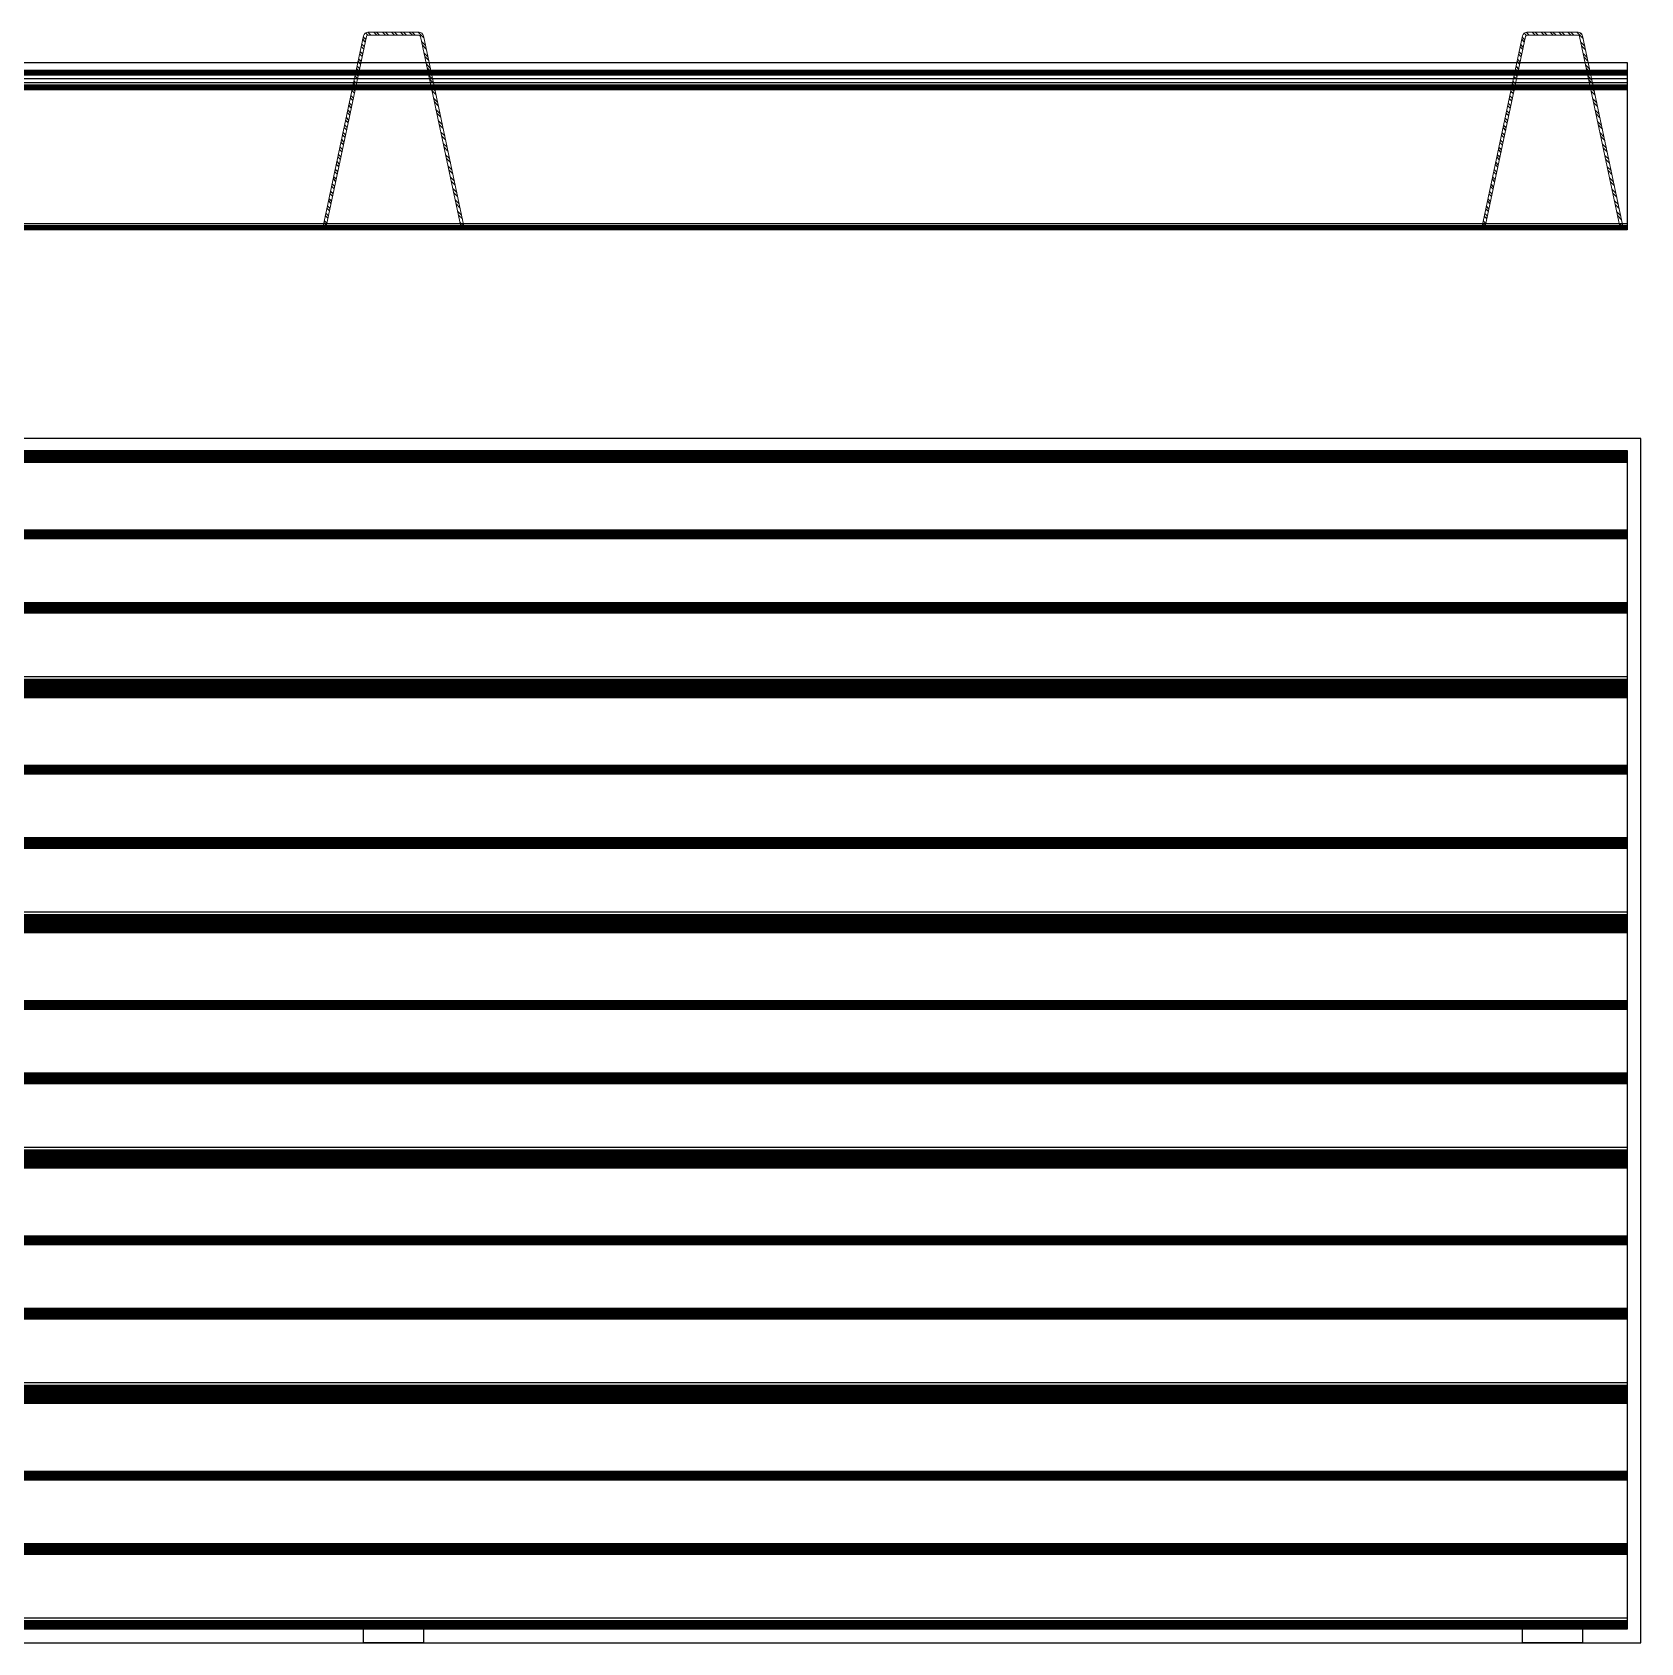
# Model space of a CAD drawing. Header units: millimetres. Extents: x -244126 to 368105, y -173968 to 259060.
# Drawn here: x 56871.9 to 57350.6, y 62722 to 63201.1 of the extents above; entities that cross this region are included whole.
import ezdxf

# ---------------------------------------------------------------- set-up
doc = ezdxf.new("R2010")
doc.units = ezdxf.units.MM
doc.header["$MEASUREMENT"] = 0
for name, color, linetype in [('000 - H A T C H', 8, 'Continuous'), ('000 - WIPEOUT', 250, 'Continuous'), ('001 - ASCESSORIES', 1, 'Continuous'), ('A03_SUN LOUVER', 7, 'Continuous')]:
    doc.layers.add(name, color=color, linetype=linetype)

# ---------------------------------------------------------------- blocks, each defined once
blk = doc.blocks.new('000 - FAMELINE_AL.SUN_LV_70Z_CUT_VIEW')
at = {"layer": '000 - H A T C H'}
h = blk.add_hatch(dxfattribs=at)
h.set_pattern_fill('ANSI32', color=8, scale=2)
h.set_pattern_definition([(45, (0, 0), (-0.5303300858899107, 0.5303300858899107), []), (45, (0.35355339, 0), (-0.5303300858899107, 0.5303300858899107), [])])
edge = h.paths.add_edge_path()
edge.add_arc((-41.71909435685664, 63.80189602588693), 3.399999999999986, 359.7688178317894, 500.7773137959305)
edge.add_line((-44.35305455737182, 65.95183873724041), (-46.44665398359939, 63.3869064088849))
edge.add_line((-46.44665398359939, 63.3869064088849), (-45.98183747762232, 63.00750475393761))
edge.add_line((-45.98183747762232, 63.00750475393761), (-43.88823805138236, 65.57243708230635))
edge.add_arc((-41.71909435685045, 63.8018960258951), 2.799999999993822, -0.25475025521330963, 140.7773137957614, ccw=False)
edge.add_line((-38.91912203336574, 63.78944662088733), (-38.9191220333887, 44.01972320168352))
edge.add_arc((-34.9191220333887, 44.01972320168352), 4, 180, 244.3295045191594)
edge.add_line((-36.6519020997646, 40.41452234159676), (0.8728362579277018, 21.54602793816775))
edge.add_arc((-0.6000267984897698, 18.4816072070802), 3.400000000011559, 1.3181988833821379e-10, 64.32950451929122, ccw=False)
edge.add_line((2.799973201521789, 18.48160720708802), (2.799973201515968, -0.01085875736750097))
edge.add_arc((-1.672240363737032e-06, -4.791312291807515e-06), 2.799995911112356, 214.4412264402325, 359.7778968172909, ccw=False)
edge.add_line((-2.309177256072871, -1.58357203815649), (-4.075200694191153, 0.9916572906804504))
edge.add_line((-4.075200694191153, 0.9916572906804504), (-4.570024391912739, 0.6523204253608128))
edge.add_line((-4.570024391912739, 0.6523204253608128), (-2.804000953798055, -1.922908903484404))
edge.add_arc((1.343924971308752e-13, -6.008527009271347e-13), 3.399999999999771, 214.4412879448393, 359.7725146033154)
edge.add_line((3.399973201521789, -0.01349921971996082), (3.399973201521789, 18.48160720708802))
edge.add_arc((-0.600026798489675, 18.48160720708033), 4.000000000011464, 1.101744141655805e-10, 64.32950451926962)
edge.add_line((1.132753267884254, 22.08680806718075), (-36.39198508980822, 40.95530247060977))
edge.add_arc((-34.9191220333887, 44.01972320168352), 3.400000000000007, 180, 244.3295045191593, ccw=False)
edge.add_line((-38.3191220333887, 44.01972320168352), (-38.31912203338288, 63.78817741812782))
at = {"layer": 'A03_SUN LOUVER', "color": 0}
blk.add_lwpolyline([(-38.31912203339264, 63.78817743708649, 0.706785714724799), (-44.35305455737182, 65.95183873724041), (-46.44665398359939, 63.3869064088849), (-45.98183747762232, 63.00750475393761), (-43.88823805138236, 65.57243708230635, -0.7069399320194617), (-38.91912203336574, 63.78944662088733), (-38.9191220333887, 44.01972320168352, 0.2883019779868358), (-36.6519020997646, 40.41452234159676), (0.8728362579277018, 21.54602793816775, -0.2883019779868358), (2.799973201521789, 18.48160720708802), (2.799973201515968, -0.01085875736750097, -0.7354915496662431), (-2.309177256072871, -1.58357203815649), (-4.075200694191153, 0.9916572906804504), (-4.570024391912739, 0.6523204253608128), (-2.804000953798055, -1.922908903484404, 0.7354549486294412), (3.399973201521789, -0.01349921971996082), (3.399973201521789, 18.48160720708802, 0.2883019779868358), (1.132753267884254, 22.08680806718075), (-36.39198508980822, 40.95530247060977, -0.2883019779868358), (-38.3191220333887, 44.01972320168352), (-38.31912203338288, 63.78817741812782)], format="xyb", dxfattribs=at)
blk = doc.blocks.new('000 - ASSCESSORIES_FAMELINE_AL.C-CARRIER_FOR_70Z_CUT_VIEW')
at = {"layer": '000 - H A T C H'}
h = blk.add_hatch(dxfattribs=at)
h.set_pattern_fill('ANSI32', color=8, scale=5, angle=180)
h.set_pattern_definition([(225, (54313.89231964308, 62869.96660829977), (1.325825214724776, -1.325825214724777), []), (225, (54313.00843616808, 62869.96660829977), (1.325825214724776, -1.325825214724777), [])])
edge = h.paths.add_edge_path()
edge.add_line((0.8999999999941792, -1.102182119225489e-16), (0.9000000000014543, -7.600020187936025))
edge.add_arc((1.350000000002456, -7.600020187939147), 0.4500000000010018, 179.9999999996025, 257.9999999988209)
edge.add_line((1.256439739125198, -8.040186608268414), (57.84229818835593, -20.06788211937965))
edge.add_line((57.84229818835593, -20.06788211937965), (57.65517766662379, -20.94821496004443))
edge.add_line((57.65517766662379, -20.94821496004443), (1.069319217393058, -8.920519448925916))
edge.add_arc((1.350000000002622, -7.600020187933785), 1.350000000002623, 180.0000000000951, 257.9999999997812, ccw=False)
edge.add_line((-9.307340396611118e-16, -7.600020187936025), (0, 0))
edge.add_line((0, 0), (9.307340396611118e-16, 7.600020187936025))
edge.add_arc((1.350000000002624, 7.600020187933785), 1.350000000002623, 102.00000000021879, 179.9999999999049, ccw=False)
edge.add_line((1.069319217393059, 8.920519448925916), (57.65517766662379, 20.94821496004442))
edge.add_line((57.65517766662379, 20.94821496004442), (57.84229818835593, 20.06788211937964))
edge.add_line((57.84229818835593, 20.06788211937964), (1.256439739125199, 8.040186608268414))
edge.add_arc((1.350000000002458, 7.600020187939147), 0.4500000000010018, 102.0000000011791, 180.0000000003975)
edge.add_line((0.9000000000014561, 7.600020187936025), (0.8999999999941792, 0))
at = {"layer": '001 - ASCESSORIES', "color": 0, "linetype": 'Continuous', "lineweight": 15}
blk.add_lwpolyline([(0.8999999999941792, -1.102182119225489e-16), (0.9000000000014543, -7.600020187936025, 0.3541185725268599), (1.256439739125198, -8.040186608268414), (57.84229818835593, -20.06788211937965), (57.65517766662379, -20.94821496004443), (1.069319217393057, -8.920519448925916, -0.3541185725291565), (-9.307340396611118e-16, -7.600020187936025), (0, 0), (9.307340396611118e-16, 7.600020187936025, -0.3541185725291565), (1.069319217393059, 8.920519448925916), (57.65517766662379, 20.94821496004442), (57.84229818835593, 20.06788211937964), (1.2564397391252, 8.040186608268414, 0.3541185725268599), (0.9000000000014561, 7.600020187936025)], format="xyb", close=True, dxfattribs=at)
blk = doc.blocks.new('*U1721')
at = {"layer": '000 - H A T C H'}
h = blk.add_hatch(color=250, dxfattribs=at)
h.dxf.hatch_style = 1
edge = h.paths.add_edge_path()
edge.add_line((-103.9000000000051, 16.43987944460969), (-123.890942122147, 16.43987944460241))
edge.add_arc((-123.9108199806574, 21.46298497766112), 5.023144864077078, 212.8405152144396, 270.2267345262356, ccw=False)
edge.add_line((-128.131182602625, 18.73892116332005), (-150.2749198601458, 53.40191656156934))
edge.add_arc((-158.7196319947782, 47.9464357082053), 10.05362792121481, 32.86340221112347, 90.20384752263632)
edge.add_line((-158.7554008217161, 58), (-167.4943090514716, 58))
edge.add_arc((-167.5412709904217, 55.35900147801658), 2.641416024943545, 88.98128024949158, 271.0187197505088)
edge.add_line((-167.4943090514716, 52.71800295603316), (-166.9943090514612, 52.71800295603316))
edge.add_arc((-166.979077084578, 50.72715051130761), 1.990910713589341, 13.791972121032984, 90.4383601556824, ccw=False)
edge.add_line((-165.0455689218907, 51.20177842273569), (-156.4079252424344, 14.60561331285858))
edge.add_arc((-161.2095102652986, 13.53392578167739), 4.919728945407767, -90.81834632082462, 12.58188450441071, ccw=False)
edge.add_line((-161.2797755663814, 8.614698638746631), (-175, 8.614698638746631))
edge.add_line((-175, 8.614698638746631), (-175, 0.2500000000000018))
edge.add_line((-175, 0.2500000000000017), (-105, 0.2500000000008454))
edge.add_line((-105, 0.2500000000008454), (-105.0000000000073, 8.614510067291967))
edge.add_arc((-105.0000000000064, 9.886290519705764), 1.271780452414642, 90.98667676382883, 270.0000000000499, ccw=False)
edge.add_line((-105.0218999411792, 11.15788240066468), (-103.9000000000087, 11.15788240066468))
edge.add_arc((-103.8530380610569, 13.79888092263715), 2.641416024932632, 268.981280249448, 451.0187197504735)
h = blk.add_hatch(color=250, dxfattribs=at)
h.dxf.hatch_style = 1
edge = h.paths.add_edge_path()
edge.add_line((-33.90000000000511, 16.43987944460969), (-53.89094212214702, 16.43987944460241))
edge.add_arc((-53.91081998065737, 21.46298497766112), 5.023144864077078, 212.8405152144396, 270.2267345262356, ccw=False)
edge.add_line((-58.13118260262502, 18.73892116332005), (-80.27491986014576, 53.40191656156934))
edge.add_arc((-88.71963199477818, 47.9464357082053), 10.05362792121481, 32.86340221112347, 90.20384752263632)
edge.add_line((-88.75540082171614, 58), (-97.49430905147165, 58))
edge.add_arc((-97.54127099042171, 55.35900147801658), 2.641416024943545, 88.98128024949158, 271.0187197505088)
edge.add_line((-97.49430905147165, 52.71800295603316), (-96.99430905146122, 52.71800295603316))
edge.add_arc((-96.97907708457797, 50.72715051130761), 1.990910713589341, 13.791972121032984, 90.4383601556824, ccw=False)
edge.add_line((-95.04556892189072, 51.20177842273569), (-86.40792524243443, 14.60561331285858))
edge.add_arc((-91.2095102652986, 13.53392578167739), 4.919728945407767, -90.81834632082462, 12.58188450441071, ccw=False)
edge.add_line((-91.27977556638143, 8.614698638746631), (-105, 8.614698638746631))
edge.add_line((-105, 8.614698638746631), (-105, 0.2500000000000018))
edge.add_line((-105, 0.2500000000000017), (-35, 0.2500000000008454))
edge.add_line((-35, 0.2500000000008454), (-35.00000000000728, 8.614510067291967))
edge.add_arc((-35.00000000000644, 9.886290519705764), 1.271780452414642, 90.98667676382883, 270.0000000000499, ccw=False)
edge.add_line((-35.02189994117921, 11.15788240066468), (-33.90000000000873, 11.15788240066468))
edge.add_arc((-33.85303806105688, 13.79888092263715), 2.641416024932632, 268.981280249448, 451.0187197504735)
h = blk.add_hatch(color=250, dxfattribs=at)
h.dxf.hatch_style = 1
edge = h.paths.add_edge_path()
edge.add_line((36.09999999999489, 16.43987944460969), (16.10905787785298, 16.43987944460241))
edge.add_arc((16.08918001934263, 21.46298497766112), 5.023144864077078, 212.8405152144396, 270.2267345262356, ccw=False)
edge.add_line((11.86881739737498, 18.73892116332005), (-10.27491986014576, 53.40191656156934))
edge.add_arc((-18.71963199477818, 47.9464357082053), 10.05362792121481, 32.86340221112347, 90.20384752263632)
edge.add_line((-18.75540082171614, 58), (-27.49430905147165, 58))
edge.add_arc((-27.54127099042171, 55.35900147801658), 2.641416024943545, 88.98128024949158, 271.0187197505088)
edge.add_line((-27.49430905147165, 52.71800295603316), (-26.99430905146122, 52.71800295603316))
edge.add_arc((-26.97907708457797, 50.72715051130761), 1.990910713589341, 13.791972121032984, 90.4383601556824, ccw=False)
edge.add_line((-25.04556892189072, 51.20177842273569), (-16.40792524243443, 14.60561331285858))
edge.add_arc((-21.2095102652986, 13.53392578167739), 4.919728945407767, -90.81834632082462, 12.58188450441071, ccw=False)
edge.add_line((-21.27977556638143, 8.614698638746631), (-35, 8.614698638746631))
edge.add_line((-35, 8.614698638746631), (-35, 0.2500000000000018))
edge.add_line((-35, 0.2500000000000017), (35, 0.2500000000008454))
edge.add_line((35, 0.2500000000008454), (34.99999999999272, 8.614510067291967))
edge.add_arc((34.99999999999356, 9.886290519705764), 1.271780452414642, 90.98667676382883, 270.0000000000499, ccw=False)
edge.add_line((34.97810005882079, 11.15788240066468), (36.09999999999127, 11.15788240066468))
edge.add_arc((36.14696193894312, 13.79888092263715), 2.641416024932632, 268.981280249448, 451.0187197504735)
h = blk.add_hatch(color=250, dxfattribs=at)
h.dxf.hatch_style = 1
edge = h.paths.add_edge_path()
edge.add_line((106.0999999999949, 16.43987944460969), (86.10905787785298, 16.43987944460241))
edge.add_arc((86.08918001934263, 21.46298497766112), 5.023144864077078, 212.8405152144396, 270.2267345262356, ccw=False)
edge.add_line((81.86881739737498, 18.73892116332005), (59.72508013985424, 53.40191656156934))
edge.add_arc((51.28036800522182, 47.9464357082053), 10.05362792121481, 32.86340221112347, 90.20384752263632)
edge.add_line((51.24459917828386, 58), (42.50569094852835, 58))
edge.add_arc((42.45872900957829, 55.35900147801658), 2.641416024943545, 88.98128024949158, 271.0187197505088)
edge.add_line((42.50569094852835, 52.71800295603316), (43.00569094853878, 52.71800295603316))
edge.add_arc((43.02092291542203, 50.72715051130761), 1.990910713589341, 13.791972121032984, 90.4383601556824, ccw=False)
edge.add_line((44.95443107810928, 51.20177842273569), (53.59207475756557, 14.60561331285858))
edge.add_arc((48.7904897347014, 13.53392578167739), 4.919728945407767, -90.81834632082462, 12.58188450441071, ccw=False)
edge.add_line((48.72022443361857, 8.614698638746631), (35, 8.614698638746631))
edge.add_line((35, 8.614698638746631), (35, 0.2500000000000018))
edge.add_line((35, 0.2500000000000017), (105, 0.2500000000008454))
edge.add_line((105, 0.2500000000008454), (104.9999999999927, 8.614510067291967))
edge.add_arc((104.9999999999936, 9.886290519705764), 1.271780452414642, 90.98667676382883, 270.0000000000499, ccw=False)
edge.add_line((104.9781000588208, 11.15788240066468), (106.0999999999913, 11.15788240066468))
edge.add_arc((106.1469619389431, 13.79888092263715), 2.641416024932632, 268.981280249448, 451.0187197504735)
h = blk.add_hatch(color=250, dxfattribs=at)
h.dxf.hatch_style = 1
edge = h.paths.add_edge_path()
edge.add_line((176.0999999999949, 16.43987944460969), (156.109057877853, 16.43987944460241))
edge.add_arc((156.0891800193426, 21.46298497766112), 5.023144864077078, 212.8405152144396, 270.2267345262356, ccw=False)
edge.add_line((151.868817397375, 18.73892116332005), (129.7250801398542, 53.40191656156934))
edge.add_arc((121.2803680052218, 47.9464357082053), 10.05362792121481, 32.86340221112347, 90.20384752263632)
edge.add_line((121.2445991782839, 58), (112.5056909485284, 58))
edge.add_arc((112.4587290095783, 55.35900147801658), 2.641416024943545, 88.98128024949158, 271.0187197505088)
edge.add_line((112.5056909485284, 52.71800295603316), (113.0056909485388, 52.71800295603316))
edge.add_arc((113.020922915422, 50.72715051130761), 1.990910713589341, 13.791972121032984, 90.4383601556824, ccw=False)
edge.add_line((114.9544310781093, 51.20177842273569), (123.5920747575656, 14.60561331285858))
edge.add_arc((118.7904897347014, 13.53392578167739), 4.919728945407767, -90.81834632082462, 12.58188450441071, ccw=False)
edge.add_line((118.7202244336186, 8.614698638746631), (105, 8.614698638746631))
edge.add_line((105, 8.614698638746631), (105, 0.2500000000000018))
edge.add_line((105, 0.2500000000000017), (175, 0.2500000000008454))
edge.add_line((175, 0.2500000000008454), (174.9999999999927, 8.614510067291967))
edge.add_arc((174.9999999999936, 9.886290519705764), 1.271780452414642, 90.98667676382883, 270.0000000000499, ccw=False)
edge.add_line((174.9781000588208, 11.15788240066468), (176.0999999999913, 11.15788240066468))
edge.add_arc((176.1469619389431, 13.79888092263715), 2.641416024932632, 268.981280249448, 451.0187197504735)
at = {"color": 8}
for p, q in [((245.3766046391102, -4.051785039955632), (245.3766046391101, -738.2203155410753)), ((245.4363549888512, -4.051785039955632), (245.4363549888512, -738.2203155410753)), ((245.5352753437182, -4.051785039955632), (245.5352753437182, -738.2203155410753)), ((245.6723773242047, -4.051785039955632), (245.6723773242047, -738.2203155410753)), ((245.8462910526578, -4.051785039955632), (245.8462910526577, -738.2203155410753)), ((246.0552788405839, -4.051785039955632), (246.0552788405839, -738.2203155410753)), ((246.297252551085, -4.051785039955632), (246.2972525510849, -738.2203155410753)), ((246.5697944628337, -4.051785039955632), (246.5697944628336, -738.2203155410753)), ((247.1954120767477, -4.051785039955632), (247.1954120767477, -738.2203155410753)), ((287.0940900218775, -4.051785039955632), (287.0940900218774, -738.2203155410753)), ((287.1589287543168, -4.051785039955632), (287.1589287543167, -738.2203155410753)), ((287.2696212765077, -4.051785039955632), (287.2696212765076, -738.2203155410753)), ((287.4246372782945, -4.051785039955632), (287.4246372782945, -738.2203155410753)), ((287.6218336830352, -4.051785039955632), (287.6218336830352, -738.2203155410753)), ((287.8584842753189, -4.051785039955632), (287.8584842753189, -738.2203155410753)), ((288.1313173905728, -4.051785039955632), (288.1313173905727, -738.2203155410753)), ((288.4365611454341, -4.051785039955632), (288.436561145434, -738.2203155410753)), ((289.1270110158148, -4.051785039955632), (289.1270110158147, -738.2203155410753)), ((290.288969299414, -4.051785039955632), (290.288969299414, -738.2203155410753)), ((291.4739463223596, -4.051785039955632), (291.4739463223595, -738.2203155410753)), ((291.8485352013286, -4.051785039955632), (291.8485352013286, -738.2203155410753)), ((292.2041446529183, -4.051785039955632), (292.2041446529183, -738.2203155410753)), ((292.5358584213391, -4.051785039955632), (292.535858421339, -738.2203155410753)), ((292.8390906056229, -4.051785039955632), (292.8390906056229, -738.2203155410753))]:
    blk.add_line(p, q, dxfattribs=at)
at = {"color": 3}
blk.add_lwpolyline([(295.1066213002195, -738.2203155410753), (245.3566213002195, -738.2203155410753), (245.3566213002196, -4.051785039955632), (295.1066213002196, -4.051785039955632)], close=True, dxfattribs=at)
at = {"layer": '001 - ASCESSORIES', "color": 0, "linetype": 'Continuous', "lineweight": 15}
for points in [[(-175, 8.614698638746631), (-161.2797755663814, 8.614698638746631, 0.4844971872456622), (-156.4079252424344, 14.60561331285862), (-165.0455689218907, 51.20177842273552, 0.3474854791133033), (-166.9943090514607, 52.71800295603316), (-167.4943090514716, 52.71800295603316, -1.017939972898813), (-167.4943090514716, 58), (-158.7554008217157, 58, -0.2555495296819336), (-150.274919860145, 53.40191656156821), (-128.1311826026249, 18.7389211633199, 0.2557623105672255), (-123.890942122147, 16.43987944460241), (-103.9000000000051, 16.43987944460969, -1.017939972898888), (-103.9000000000087, 11.15788240066468), (-104.9781000588337, 11.15788240066468, 1.008647662346127), (-105, 8.614510067291121)], [(-105, 8.614698638746631), (-91.27977556638143, 8.614698638746631, 0.4844971872456622), (-86.40792524243443, 14.60561331285862), (-95.04556892189066, 51.20177842273552, 0.3474854791133033), (-96.99430905146073, 52.71800295603316), (-97.49430905147165, 52.71800295603316, -1.017939972898813), (-97.49430905147165, 58), (-88.75540082171574, 58, -0.2555495296819336), (-80.27491986014502, 53.40191656156821), (-58.1311826026249, 18.7389211633199, 0.2557623105672255), (-53.89094212214695, 16.43987944460241), (-33.90000000000509, 16.43987944460969, -1.017939972898888), (-33.90000000000873, 11.15788240066468), (-34.97810005883366, 11.15788240066468, 1.008647662346127), (-35, 8.614510067291121)], [(-35, 8.614698638746631), (-21.27977556638143, 8.614698638746631, 0.4844971872456622), (-16.40792524243443, 14.60561331285862), (-25.04556892189066, 51.20177842273552, 0.3474854791133033), (-26.99430905146073, 52.71800295603316), (-27.49430905147165, 52.71800295603316, -1.017939972898813), (-27.49430905147165, 58), (-18.75540082171574, 58, -0.2555495296819336), (-10.27491986014502, 53.40191656156821), (11.8688173973751, 18.7389211633199, 0.2557623105672255), (16.10905787785305, 16.43987944460241), (36.09999999999491, 16.43987944460969, -1.017939972898888), (36.09999999999127, 11.15788240066468), (35.02189994116634, 11.15788240066468, 1.008647662346127), (35, 8.614510067291121)], [(35, 8.614698638746631), (48.72022443361857, 8.614698638746631, 0.4844971872456622), (53.59207475756557, 14.60561331285862), (44.95443107810934, 51.20177842273552, 0.3474854791133033), (43.00569094853927, 52.71800295603316), (42.50569094852835, 52.71800295603316, -1.017939972898813), (42.50569094852835, 58), (51.24459917828426, 58, -0.2555495296819336), (59.72508013985498, 53.40191656156821), (81.8688173973751, 18.7389211633199, 0.2557623105672255), (86.10905787785305, 16.43987944460241), (106.0999999999949, 16.43987944460969, -1.017939972898888), (106.0999999999913, 11.15788240066468), (105.0218999411663, 11.15788240066468, 1.008647662346127), (105, 8.614510067291121)], [(105, 8.614698638746631), (118.7202244336186, 8.614698638746631, 0.4844971872456622), (123.5920747575656, 14.60561331285862), (114.9544310781093, 51.20177842273552, 0.3474854791133033), (113.0056909485393, 52.71800295603316), (112.5056909485284, 52.71800295603316, -1.017939972898813), (112.5056909485284, 58), (121.2445991782843, 58, -0.2555495296819336), (129.725080139855, 53.40191656156821), (151.8688173973751, 18.7389211633199, 0.2557623105672255), (156.109057877853, 16.43987944460241), (176.0999999999949, 16.43987944460969, -1.017939972898888), (176.0999999999913, 11.15788240066468), (175.0218999411663, 11.15788240066468, 1.008647662346127), (175, 8.614510067291121)]]:
    blk.add_lwpolyline(points, format="xyb", dxfattribs=at)
blk.add_lwpolyline([(-175, 8.614698638746649), (-175, 1.714505518806295e-14), (176, 8.446576771348191e-13), (175.9999999999927, 8.614510067291967), (175, 8.614510067291121)], dxfattribs=at)
at = {"layer": '001 - ASCESSORIES', "linetype": 'ByBlock'}
for points in [[(-175, -17.33525018933034), (176, -17.3352501893304), (176, -35.17628908718427), (-175, -35.17628908718427)], [(-175, -362.2155308415884), (176, -362.2155308415885), (176, -380.0565697394424), (-175, -380.0565697394424)], [(-175.0000000000001, -707.0958114938464), (175.9999999999999, -707.0958114938466), (175.9999999999999, -724.9368503917004), (-175.0000000000001, -724.9368503917004)]]:
    blk.add_lwpolyline(points, close=True, dxfattribs=at)
at = {"layer": '001 - ASCESSORIES', "rotation": 180}
for p in [(304.1066213002196, -26.25576963825733), (304.1066213002196, -371.1360502905154), (304.1066213002196, -716.0163309427735)]:
    blk.add_blockref('000 - ASSCESSORIES_FAMELINE_AL.C-CARRIER_FOR_70Z_CUT_VIEW', p, dxfattribs=at)
at = {"layer": 'A03_SUN LOUVER', "color": 3, "xscale": -1, "rotation": 270}
for p in [(-167.5412709904217, 55.35900147801658), (-97.54127099042171, 55.35900147801658), (-27.54127099042171, 55.35900147801658), (42.45872900957829, 55.35900147801658), (112.4587290095783, 55.35900147801658)]:
    blk.add_blockref('000 - FAMELINE_AL.SUN_LV_70Z_CUT_VIEW', p, dxfattribs=at)
at = {"color": 3}
blk.add_wipeout([(-170.9412709904217, -4.051785039955803), (-100.33937496453288, -4.051785039955803), (-100.33937496453288, -738.2203155410753), (-170.9412709904217, -738.2203155410753)], dxfattribs=at).dxf.layer = '000 - WIPEOUT'
at = {"color": 8}
for p, q in [((-170.7252746837265, -4.051785039955632), (-170.7252746837266, -738.2203155410753)), ((-170.4712868664218, -4.051785039955632), (-170.4712868664218, -738.2203155410753)), ((-170.182818888018, -4.051785039955632), (-170.182818888018, -738.2203155410753)), ((-169.8638587819013, -4.051785039955632), (-169.8638587819013, -738.2203155410753)), ((-169.5188161312843, -4.051785039955632), (-169.5188161312844, -738.2203155410753)), ((-169.1524611072463, -4.051785039955632), (-169.1524611072463, -738.2203155410753)), ((-168.7698585217521, -4.051785039955632), (-168.7698585217521, -738.2203155410753)), ((-168.376297807249, -4.051785039955632), (-168.376297807249, -738.2203155410753)), ((-167.5547702101405, -4.051785039955632), (-167.5547702101405, -738.2203155410753)), ((-148.6603301167488, -4.051785039955632), (-148.6603301167488, -738.2203155410753)), ((-148.2649864601553, -4.051785039955632), (-148.2649864601554, -738.2203155410753)), ((-147.8775829566875, -4.051785039955632), (-147.8775829566876, -738.2203155410753)), ((-147.5019904141009, -4.051785039955632), (-147.5019904141009, -738.2203155410753)), ((-147.1419616289204, -4.051785039955632), (-147.1419616289204, -738.2203155410753)), ((-146.8010938897538, -4.051785039955632), (-146.8010938897538, -738.2203155410753)), ((-146.8010938897569, -4.051785039955632), (-146.8010938897569, -738.2203155410753)), ((-146.4827930343818, -4.051785039955632), (-146.4827930343818, -738.2203155410753)), ((-146.1902394197386, -4.051785039955632), (-146.1902394197387, -738.2203155410753)), ((-145.9263561448238, -4.051785039955632), (-145.9263561448239, -738.2203155410753)), ((-145.6937798440995, -4.051785039955632), (-145.6937798440995, -738.2203155410753)), ((-145.4948343430879, -4.051785039955632), (-145.4948343430879, -738.2203155410753)), ((-126.4855988882337, -4.051785039955632), (-126.4855988882337, -738.2203155410753)), ((-126.2696025815385, -4.051785039955632), (-126.2696025815385, -738.2203155410753)), ((-126.0156147642338, -4.051785039955632), (-126.0156147642338, -738.2203155410753)), ((-125.72714678583, -4.051785039955632), (-125.72714678583, -738.2203155410753)), ((-125.4081866797133, -4.051785039955632), (-125.4081866797133, -738.2203155410753)), ((-125.0631440290963, -4.051785039955632), (-125.0631440290963, -738.2203155410753)), ((-124.6967890050582, -4.051785039955632), (-124.6967890050583, -738.2203155410753)), ((-124.3141864195641, -4.051785039955632), (-124.3141864195641, -738.2203155410753)), ((-123.920625705061, -4.051785039955632), (-123.920625705061, -738.2203155410753)), ((-103.7530935722939, -4.051785039955632), (-103.7530935722939, -738.2203155410753)), ((-103.3577499157004, -4.051785039955632), (-103.3577499157005, -738.2203155410753)), ((-102.9703464122326, -4.051785039955632), (-102.9703464122327, -738.2203155410753)), ((-102.594753869646, -4.051785039955632), (-102.594753869646, -738.2203155410753)), ((-102.2347250844655, -4.051785039955632), (-102.2347250844655, -738.2203155410753)), ((-101.8938573452989, -4.051785039955632), (-101.8938573452989, -738.2203155410753)), ((-101.893857345302, -4.051785039955632), (-101.893857345302, -738.2203155410753)), ((-101.5755564899268, -4.051785039955632), (-101.5755564899269, -738.2203155410753)), ((-101.2830028752837, -4.051785039955632), (-101.2830028752838, -738.2203155410753)), ((-101.0191196003689, -4.051785039955632), (-101.019119600369, -738.2203155410753)), ((-100.7865432996446, -4.051785039955632), (-100.7865432996446, -738.2203155410753)), ((-100.5875977986329, -4.051785039955632), (-100.587597798633, -738.2203155410753))]:
    blk.add_line(p, q, dxfattribs=at)
at = {"color": 3}
blk.add_lwpolyline([(-170.9412709904217, -4.051785039955632), (-100.3393749645329, -4.051785039955632), (-100.339374964533, -738.2203155410753), (-170.9412709904217, -738.2203155410753)], close=True, dxfattribs=at)
blk.add_wipeout([(-100.94127099042169, -4.051785039955803), (-30.33937496453285, -4.051785039955803), (-30.33937496453285, -738.2203155410753), (-100.94127099042169, -738.2203155410753)], dxfattribs=at).dxf.layer = '000 - WIPEOUT'
at = {"color": 8}
for p, q in [((-100.7252746837265, -4.051785039955632), (-100.7252746837266, -738.2203155410753)), ((-100.4712868664218, -4.051785039955632), (-100.4712868664218, -738.2203155410753)), ((-100.182818888018, -4.051785039955632), (-100.182818888018, -738.2203155410753)), ((-99.86385878190129, -4.051785039955632), (-99.86385878190133, -738.2203155410753)), ((-99.51881613128432, -4.051785039955632), (-99.51881613128437, -738.2203155410753)), ((-99.15246110724627, -4.051785039955632), (-99.15246110724631, -738.2203155410753)), ((-98.7698585217521, -4.051785039955632), (-98.76985852175214, -738.2203155410753)), ((-98.37629780724899, -4.051785039955632), (-98.37629780724903, -738.2203155410753)), ((-97.55477021014048, -4.051785039955632), (-97.55477021014052, -738.2203155410753)), ((-78.66033011674881, -4.051785039955632), (-78.66033011674885, -738.2203155410753)), ((-78.26498646015534, -4.051785039955632), (-78.26498646015538, -738.2203155410753)), ((-77.87758295668755, -4.051785039955632), (-77.87758295668759, -738.2203155410753)), ((-77.50199041410087, -4.051785039955632), (-77.50199041410092, -738.2203155410753)), ((-77.1419616289204, -4.051785039955632), (-77.14196162892044, -738.2203155410753)), ((-76.80109388975379, -4.051785039955632), (-76.80109388975383, -738.2203155410753)), ((-76.80109388975688, -4.051785039955632), (-76.80109388975693, -738.2203155410753)), ((-76.48279303438176, -4.051785039955632), (-76.4827930343818, -738.2203155410753)), ((-76.19023941973865, -4.051785039955632), (-76.19023941973869, -738.2203155410753)), ((-75.92635614482384, -4.051785039955632), (-75.92635614482388, -738.2203155410753)), ((-75.69377984409948, -4.051785039955632), (-75.69377984409952, -738.2203155410753)), ((-75.49483434308786, -4.051785039955632), (-75.4948343430879, -738.2203155410753)), ((-56.48559888823365, -4.051785039955632), (-56.4855988882337, -738.2203155410753)), ((-56.26960258153849, -4.051785039955632), (-56.26960258153854, -738.2203155410753)), ((-56.01561476423376, -4.051785039955632), (-56.0156147642338, -738.2203155410753)), ((-55.72714678582997, -4.051785039955632), (-55.72714678583002, -738.2203155410753)), ((-55.40818667971325, -4.051785039955632), (-55.4081866797133, -738.2203155410753)), ((-55.06314402909629, -4.051785039955632), (-55.06314402909634, -738.2203155410753)), ((-54.69678900505824, -4.051785039955632), (-54.69678900505828, -738.2203155410753)), ((-54.31418641956407, -4.051785039955632), (-54.31418641956411, -738.2203155410753)), ((-53.92062570506096, -4.051785039955632), (-53.920625705061, -738.2203155410753)), ((-33.75309357229389, -4.051785039955632), (-33.75309357229393, -738.2203155410753)), ((-33.35774991570042, -4.051785039955632), (-33.35774991570047, -738.2203155410753)), ((-32.97034641223263, -4.051785039955632), (-32.97034641223267, -738.2203155410753)), ((-32.59475386964596, -4.051785039955632), (-32.594753869646, -738.2203155410753)), ((-32.23472508446548, -4.051785039955632), (-32.23472508446552, -738.2203155410753)), ((-31.89385734529888, -4.051785039955632), (-31.89385734529891, -738.2203155410753)), ((-31.89385734530197, -4.051785039955632), (-31.89385734530201, -738.2203155410753)), ((-31.57555648992684, -4.051785039955632), (-31.57555648992688, -738.2203155410753)), ((-31.28300287528373, -4.051785039955632), (-31.28300287528377, -738.2203155410753)), ((-31.01911960036892, -4.051785039955632), (-31.01911960036896, -738.2203155410753)), ((-30.78654329964456, -4.051785039955632), (-30.7865432996446, -738.2203155410753)), ((-30.58759779863294, -4.051785039955632), (-30.58759779863298, -738.2203155410753))]:
    blk.add_line(p, q, dxfattribs=at)
at = {"color": 3}
blk.add_lwpolyline([(-100.9412709904217, -4.051785039955632), (-30.33937496453291, -4.051785039955632), (-30.33937496453295, -738.2203155410753), (-100.9412709904217, -738.2203155410753)], close=True, dxfattribs=at)
blk.add_wipeout([(-30.941270990421685, -4.051785039955803), (39.66062503546715, -4.051785039955803), (39.66062503546715, -738.2203155410753), (-30.941270990421685, -738.2203155410753)], dxfattribs=at).dxf.layer = '000 - WIPEOUT'
at = {"color": 8}
for p, q in [((-30.72527468372652, -4.051785039955632), (-30.72527468372656, -738.2203155410753)), ((-30.47128686642179, -4.051785039955632), (-30.47128686642183, -738.2203155410753)), ((-30.18281888801801, -4.051785039955632), (-30.18281888801804, -738.2203155410753)), ((-29.86385878190129, -4.051785039955632), (-29.86385878190132, -738.2203155410753)), ((-29.51881613128432, -4.051785039955632), (-29.51881613128436, -738.2203155410753)), ((-29.15246110724627, -4.051785039955632), (-29.15246110724631, -738.2203155410753)), ((-28.7698585217521, -4.051785039955632), (-28.76985852175214, -738.2203155410753)), ((-28.37629780724899, -4.051785039955632), (-28.37629780724903, -738.2203155410753)), ((-27.55477021014048, -4.051785039955632), (-27.55477021014051, -738.2203155410753)), ((-8.66033011674881, -4.051785039955632), (-8.66033011674885, -738.2203155410753)), ((-8.264986460155342, -4.051785039955632), (-8.264986460155383, -738.2203155410753)), ((-7.877582956687547, -4.051785039955632), (-7.877582956687588, -738.2203155410753)), ((-7.501990414100874, -4.051785039955632), (-7.501990414100915, -738.2203155410753)), ((-7.141961628920399, -4.051785039955632), (-7.14196162892044, -738.2203155410753)), ((-6.801093889753787, -4.051785039955632), (-6.801093889753828, -738.2203155410753)), ((-6.801093889756885, -4.051785039955632), (-6.801093889756926, -738.2203155410753)), ((-6.482793034381757, -4.051785039955632), (-6.482793034381798, -738.2203155410753)), ((-6.190239419738646, -4.051785039955632), (-6.190239419738687, -738.2203155410753)), ((-5.926356144823842, -4.051785039955632), (-5.926356144823883, -738.2203155410753)), ((-5.693779844099481, -4.051785039955632), (-5.693779844099522, -738.2203155410753)), ((-5.494834343087859, -4.051785039955632), (-5.4948343430879, -738.2203155410753)), ((13.51440111176635, -4.051785039955632), (13.51440111176631, -738.2203155410753)), ((13.73039741846151, -4.051785039955632), (13.73039741846147, -738.2203155410753)), ((13.98438523576624, -4.051785039955632), (13.9843852357662, -738.2203155410753)), ((14.27285321417003, -4.051785039955632), (14.27285321416999, -738.2203155410753)), ((14.59181332028675, -4.051785039955632), (14.59181332028671, -738.2203155410753)), ((14.93685597090371, -4.051785039955632), (14.93685597090367, -738.2203155410753)), ((15.30321099494176, -4.051785039955632), (15.30321099494172, -738.2203155410753)), ((15.68581358043593, -4.051785039955632), (15.68581358043589, -738.2203155410753)), ((16.07937429493904, -4.051785039955632), (16.079374294939, -738.2203155410753)), ((36.24690642770611, -4.051785039955632), (36.24690642770607, -738.2203155410753)), ((36.64225008429958, -4.051785039955632), (36.64225008429953, -738.2203155410753)), ((37.02965358776737, -4.051785039955632), (37.02965358776733, -738.2203155410753)), ((37.40524613035404, -4.051785039955632), (37.405246130354, -738.2203155410753)), ((37.76527491553452, -4.051785039955632), (37.76527491553448, -738.2203155410753)), ((38.10614265470112, -4.051785039955632), (38.10614265470109, -738.2203155410753)), ((38.10614265469803, -4.051785039955632), (38.10614265469799, -738.2203155410753)), ((38.42444351007316, -4.051785039955632), (38.42444351007312, -738.2203155410753)), ((38.71699712471627, -4.051785039955632), (38.71699712471623, -738.2203155410753)), ((38.98088039963108, -4.051785039955632), (38.98088039963103, -738.2203155410753)), ((39.21345670035544, -4.051785039955632), (39.21345670035539, -738.2203155410753)), ((39.41240220136706, -4.051785039955632), (39.41240220136702, -738.2203155410753))]:
    blk.add_line(p, q, dxfattribs=at)
at = {"color": 3}
blk.add_lwpolyline([(-30.94127099042169, -4.051785039955632), (39.66062503546709, -4.051785039955632), (39.66062503546705, -738.2203155410753), (-30.94127099042172, -738.2203155410753)], close=True, dxfattribs=at)
blk.add_wipeout([(39.058729009578315, -4.051785039955803), (109.66062503546715, -4.051785039955803), (109.66062503546715, -738.2203155410753), (39.058729009578315, -738.2203155410753)], dxfattribs=at).dxf.layer = '000 - WIPEOUT'
at = {"color": 8}
for p, q in [((39.27472531627348, -4.051785039955632), (39.27472531627343, -738.2203155410753)), ((39.52871313357821, -4.051785039955632), (39.52871313357817, -738.2203155410753)), ((39.81718111198199, -4.051785039955632), (39.81718111198195, -738.2203155410753)), ((40.13614121809871, -4.051785039955632), (40.13614121809867, -738.2203155410753)), ((40.48118386871568, -4.051785039955632), (40.48118386871563, -738.2203155410753)), ((40.84753889275373, -4.051785039955632), (40.84753889275369, -738.2203155410753)), ((41.2301414782479, -4.051785039955632), (41.23014147824786, -738.2203155410753)), ((41.62370219275101, -4.051785039955632), (41.62370219275097, -738.2203155410753)), ((42.44522978985952, -4.051785039955632), (42.44522978985948, -738.2203155410753)), ((61.33966988325119, -4.051785039955632), (61.33966988325115, -738.2203155410753)), ((61.73501353984466, -4.051785039955632), (61.73501353984462, -738.2203155410753)), ((62.12241704331245, -4.051785039955632), (62.12241704331241, -738.2203155410753)), ((62.49800958589913, -4.051785039955632), (62.49800958589908, -738.2203155410753)), ((62.8580383710796, -4.051785039955632), (62.85803837107956, -738.2203155410753)), ((63.19890611024621, -4.051785039955632), (63.19890611024617, -738.2203155410753)), ((63.19890611024312, -4.051785039955632), (63.19890611024307, -738.2203155410753)), ((63.51720696561824, -4.051785039955632), (63.5172069656182, -738.2203155410753)), ((63.80976058026135, -4.051785039955632), (63.80976058026131, -738.2203155410753)), ((64.07364385517616, -4.051785039955632), (64.07364385517612, -738.2203155410753)), ((64.30622015590052, -4.051785039955632), (64.30622015590048, -738.2203155410753)), ((64.50516565691214, -4.051785039955632), (64.5051656569121, -738.2203155410753)), ((83.51440111176635, -4.051785039955632), (83.5144011117663, -738.2203155410753)), ((83.73039741846151, -4.051785039955632), (83.73039741846146, -738.2203155410753)), ((83.98438523576624, -4.051785039955632), (83.9843852357662, -738.2203155410753)), ((84.27285321417003, -4.051785039955632), (84.27285321416998, -738.2203155410753)), ((84.59181332028675, -4.051785039955632), (84.5918133202867, -738.2203155410753)), ((84.93685597090371, -4.051785039955632), (84.93685597090366, -738.2203155410753)), ((85.30321099494176, -4.051785039955632), (85.30321099494172, -738.2203155410753)), ((85.68581358043593, -4.051785039955632), (85.68581358043589, -738.2203155410753)), ((86.07937429493904, -4.051785039955632), (86.079374294939, -738.2203155410753)), ((106.2469064277061, -4.051785039955632), (106.2469064277061, -738.2203155410753)), ((106.6422500842996, -4.051785039955632), (106.6422500842995, -738.2203155410753)), ((107.0296535877674, -4.051785039955632), (107.0296535877673, -738.2203155410753)), ((107.405246130354, -4.051785039955632), (107.405246130354, -738.2203155410753)), ((107.7652749155345, -4.051785039955632), (107.7652749155345, -738.2203155410753)), ((108.1061426547011, -4.051785039955632), (108.1061426547011, -738.2203155410753)), ((108.106142654698, -4.051785039955632), (108.106142654698, -738.2203155410753)), ((108.4244435100732, -4.051785039955632), (108.4244435100731, -738.2203155410753)), ((108.7169971247163, -4.051785039955632), (108.7169971247162, -738.2203155410753)), ((108.9808803996311, -4.051785039955632), (108.980880399631, -738.2203155410753)), ((109.2134567003554, -4.051785039955632), (109.2134567003554, -738.2203155410753)), ((109.4124022013671, -4.051785039955632), (109.412402201367, -738.2203155410753))]:
    blk.add_line(p, q, dxfattribs=at)
at = {"color": 3}
blk.add_lwpolyline([(39.05872900957831, -4.051785039955632), (109.6606250354671, -4.051785039955632), (109.660625035467, -738.2203155410753), (39.05872900957827, -738.2203155410753)], close=True, dxfattribs=at)
blk.add_wipeout([(109.05872900957831, -4.051785039955803), (179.66062503546715, -4.051785039955803), (179.66062503546715, -738.2203155410753), (109.05872900957831, -738.2203155410753)], dxfattribs=at).dxf.layer = '000 - WIPEOUT'
at = {"color": 8}
for p, q in [((109.2747253162735, -4.051785039955632), (109.2747253162734, -738.2203155410753)), ((109.5287131335782, -4.051785039955632), (109.5287131335782, -738.2203155410753)), ((109.817181111982, -4.051785039955632), (109.817181111982, -738.2203155410753)), ((110.1361412180987, -4.051785039955632), (110.1361412180987, -738.2203155410753)), ((110.4811838687157, -4.051785039955632), (110.4811838687156, -738.2203155410753)), ((110.8475388927537, -4.051785039955632), (110.8475388927537, -738.2203155410753)), ((111.2301414782479, -4.051785039955632), (111.2301414782479, -738.2203155410753)), ((111.623702192751, -4.051785039955632), (111.623702192751, -738.2203155410753)), ((112.4452297898595, -4.051785039955632), (112.4452297898595, -738.2203155410753)), ((131.3396698832512, -4.051785039955632), (131.3396698832512, -738.2203155410753)), ((131.7350135398447, -4.051785039955632), (131.7350135398446, -738.2203155410753)), ((132.1224170433125, -4.051785039955632), (132.1224170433124, -738.2203155410753)), ((132.4980095858991, -4.051785039955632), (132.4980095858991, -738.2203155410753)), ((132.8580383710796, -4.051785039955632), (132.8580383710796, -738.2203155410753)), ((133.1989061102462, -4.051785039955632), (133.1989061102462, -738.2203155410753)), ((133.1989061102431, -4.051785039955632), (133.1989061102431, -738.2203155410753)), ((133.5172069656182, -4.051785039955632), (133.5172069656182, -738.2203155410753)), ((133.8097605802614, -4.051785039955632), (133.8097605802613, -738.2203155410753)), ((134.0736438551762, -4.051785039955632), (134.0736438551761, -738.2203155410753)), ((134.3062201559005, -4.051785039955632), (134.3062201559005, -738.2203155410753)), ((134.5051656569121, -4.051785039955632), (134.5051656569121, -738.2203155410753)), ((153.5144011117663, -4.051785039955632), (153.5144011117663, -738.2203155410753)), ((153.7303974184615, -4.051785039955632), (153.7303974184615, -738.2203155410753)), ((153.9843852357662, -4.051785039955632), (153.9843852357662, -738.2203155410753)), ((154.27285321417, -4.051785039955632), (154.27285321417, -738.2203155410753)), ((154.5918133202867, -4.051785039955632), (154.5918133202867, -738.2203155410753)), ((154.9368559709037, -4.051785039955632), (154.9368559709037, -738.2203155410753)), ((155.3032109949418, -4.051785039955632), (155.3032109949417, -738.2203155410753)), ((155.6858135804359, -4.051785039955632), (155.6858135804359, -738.2203155410753)), ((156.079374294939, -4.051785039955632), (156.079374294939, -738.2203155410753)), ((176.2469064277061, -4.051785039955632), (176.2469064277061, -738.2203155410753)), ((176.6422500842996, -4.051785039955632), (176.6422500842995, -738.2203155410753)), ((177.0296535877674, -4.051785039955632), (177.0296535877673, -738.2203155410753)), ((177.405246130354, -4.051785039955632), (177.405246130354, -738.2203155410753)), ((177.7652749155345, -4.051785039955632), (177.7652749155345, -738.2203155410753)), ((178.1061426547011, -4.051785039955632), (178.1061426547011, -738.2203155410753)), ((178.106142654698, -4.051785039955632), (178.106142654698, -738.2203155410753)), ((178.4244435100732, -4.051785039955632), (178.4244435100731, -738.2203155410753)), ((178.7169971247163, -4.051785039955632), (178.7169971247162, -738.2203155410753)), ((178.9808803996311, -4.051785039955632), (178.980880399631, -738.2203155410753)), ((179.2134567003554, -4.051785039955632), (179.2134567003554, -738.2203155410753)), ((179.4124022013671, -4.051785039955632), (179.412402201367, -738.2203155410753))]:
    blk.add_line(p, q, dxfattribs=at)
at = {"color": 3}
blk.add_lwpolyline([(109.0587290095783, -4.051785039955632), (179.6606250354671, -4.051785039955632), (179.6606250354671, -738.2203155410753), (109.0587290095783, -738.2203155410753)], close=True, dxfattribs=at)

msp = doc.modelspace()

# ---------------------------------------------------------------- linework, layer by layer
at = {"color": 3}
msp.add_lwpolyline([(56608.28831559552, 62722.00873358499), (57350.56041617655, 62722.00873358499), (57350.56041617655, 63080.22465304808), (56608.28831559552, 63080.22465304808)], close=True, dxfattribs=at)

# ---------------------------------------------------------------- next in the draw order: block references
at = {"color": 7, "rotation": 90}
msp.add_blockref('*U1721', (56608.28831559552, 62897.00873358499), dxfattribs=at)

doc.saveas('drawing.dxf')
